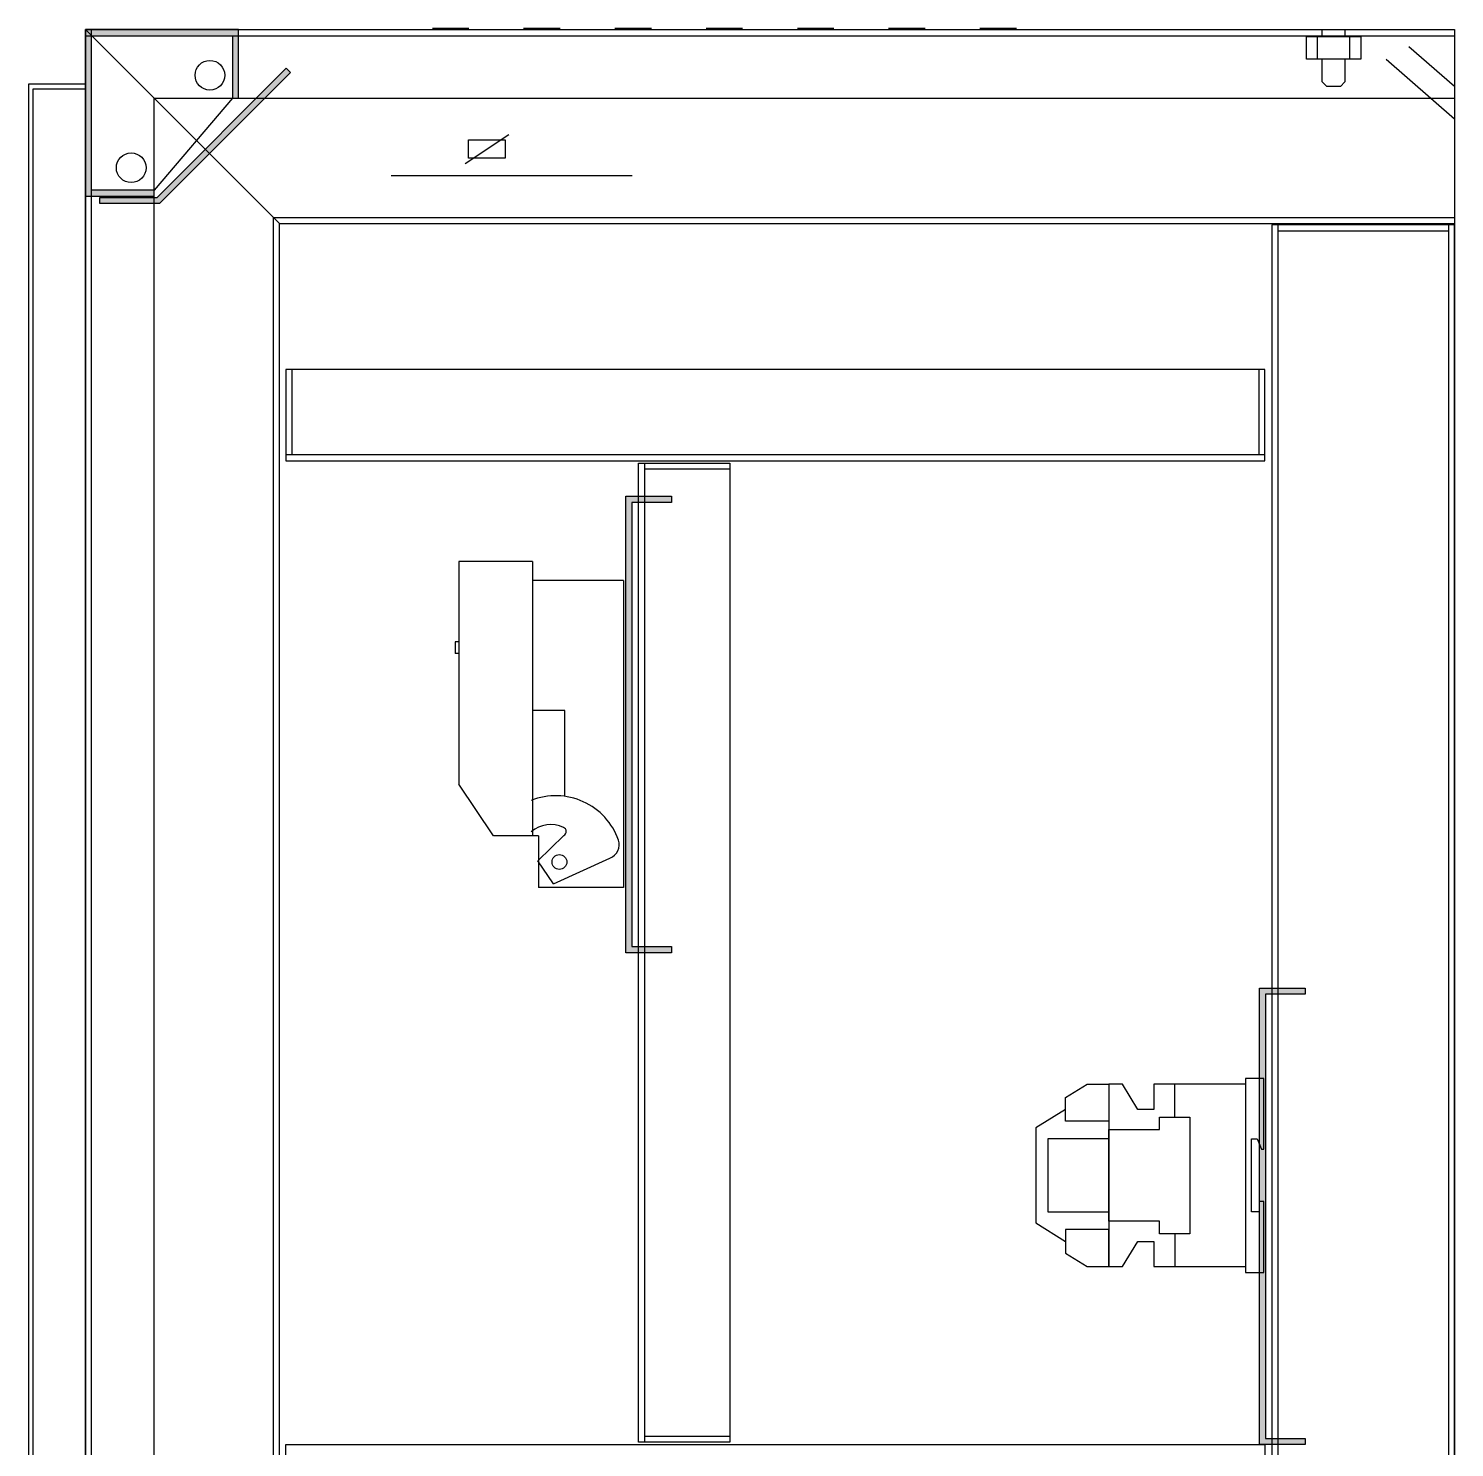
# Model space of a CAD drawing. Header units: millimetres. Extents: x 3151 to 30896, y 1337 to 7086.
# Drawn here: x 30271 to 30896, y 5915 to 6537 of the extents above; entities that cross this region are included whole.
import ezdxf

# ---------------------------------------------------------------- set-up
doc = ezdxf.new("R2010")
doc.units = ezdxf.units.MM

msp = doc.modelspace()

# ---------------------------------------------------------------- hatches: boundary and pattern name
for points in [[(30326.5, 6463.69), (30326.5, 6466.34), (30299.15, 6466.34), (30299.15, 6534.04), (30360.85, 6534.04), (30360.85, 6506.69), (30363.5, 6506.69), (30363.5, 6536.69), (30296.5, 6536.69), (30296.5, 6463.69)], [(30328.92, 6460.54), (30302.82, 6460.54), (30302.82, 6463.19), (30327.82, 6463.19), (30384.39, 6519.76), (30386.27, 6517.88)], [(30533.35, 6332.19), (30553.35, 6332.19), (30553.35, 6329.54), (30536, 6329.54), (30536, 6134.84), (30553.35, 6134.84), (30553.35, 6132.19), (30533.35, 6132.19)], [(30811, 6116.69), (30831, 6116.69), (30831, 6114.04), (30813.65, 6114.04), (30813.65, 5919.34), (30831, 5919.34), (30831, 5916.69), (30811, 5916.69)]]:
    msp.add_hatch(color=7).paths.add_polyline_path(points)

# ---------------------------------------------------------------- linework, layer by layer
at = {"color": 7}
for p, q in [((30296.5, 6536.69), (30381.5, 6451.69)), ((30296.5, 4336.69), (30296.5, 6536.69)), ((30296.5, 6536.69), (30896.5, 6536.69)), ((30363.5, 6536.69), (30296.5, 6536.69)), ((30296.5, 6536.69), (30296.5, 6463.69)), ((30296.5, 6534.04), (30896.5, 6534.04)), ((30299.15, 4336.69), (30299.15, 6536.69)), ((30299.15, 6466.34), (30299.15, 6534.04)), ((30299.15, 6534.04), (30360.85, 6534.04)), ((30360.85, 6534.04), (30360.85, 6506.69)), ((30363.5, 6506.69), (30363.5, 6536.69)), ((30464.5, 6537.19), (30448.5, 6537.19)), ((30504.5, 6537.19), (30488.5, 6537.19)), ((30544.5, 6537.19), (30528.5, 6537.19)), ((30584.5, 6537.19), (30568.5, 6537.19)), ((30624.5, 6537.19), (30608.5, 6537.19)), ((30664.5, 6537.19), (30648.5, 6537.19)), ((30704.5, 6537.19), (30688.5, 6537.19)), ((30826.5, 6536.69), (30896.5, 6536.69)), ((30831.59, 6533.69), (30855.4, 6533.69)), ((30831.59, 6523.69), (30831.59, 6533.69)), ((30836.5, 6523.69), (30836.5, 6533.69)), ((30836.5, 6533.69), (30850.5, 6533.69)), ((30838.5, 6533.69), (30838.5, 6536.69)), ((30848.5, 6536.69), (30848.5, 6533.69)), ((30850.5, 6533.69), (30850.5, 6523.69)), ((30855.4, 6533.69), (30855.4, 6523.69)), ((30896.5, 6536.69), (30896.5, 4336.69)), ((30896.5, 6511.75), (30876.5, 6529.16)), ((30327.82, 6463.19), (30384.39, 6519.76)), ((30384.39, 6519.76), (30386.27, 6517.88)), ((30855.4, 6523.69), (30831.59, 6523.69)), ((30850.5, 6523.69), (30836.5, 6523.69)), ((30838.5, 6513.81), (30838.5, 6523.69)), ((30848.5, 6523.69), (30848.5, 6513.81)), ((30866.5, 6523.79), (30896.5, 6497.68)), ((30296.5, 6512.77), (30271.5, 6512.77)), ((30271.5, 6512.77), (30271.5, 4399.77)), ((30296.5, 6510.77), (30296.5, 6512.77)), ((30386.27, 6517.88), (30328.92, 6460.54)), ((30840.5, 6511.81), (30838.5, 6513.81)), ((30848.5, 6513.81), (30846.5, 6511.81)), ((30273.5, 4401.77), (30273.5, 6510.77)), ((30273.5, 6510.77), (30296.5, 6510.77)), ((30296.5, 6510.77), (30296.5, 4401.77)), ((30326.5, 4366.69), (30326.5, 6506.69)), ((30326.5, 6506.69), (30896.5, 6506.69)), ((30360.85, 6506.69), (30326.5, 6466.34)), ((30360.85, 6506.69), (30363.5, 6506.69)), ((30846.5, 6511.81), (30840.5, 6511.81)), ((30296.5, 6463.69), (30326.5, 6463.69)), ((30326.5, 6466.34), (30299.15, 6466.34)), ((30302.82, 6460.54), (30302.82, 6463.19)), ((30302.82, 6463.19), (30327.82, 6463.19)), ((30326.5, 6463.69), (30326.5, 6466.34)), ((30328.92, 6460.54), (30302.82, 6460.54)), ((30378.85, 4419.04), (30378.85, 6454.34)), ((30378.85, 6454.34), (30896.5, 6454.34)), ((30381.5, 4421.69), (30381.5, 6451.69)), ((30381.5, 6451.69), (30896.5, 6451.69)), ((30896.5, 6451.19), (30816.5, 6451.19)), ((30816.5, 6451.19), (30816.5, 4422.19)), ((30819.15, 4422.19), (30819.15, 6451.19)), ((30893.85, 6451.19), (30893.85, 4422.19)), ((30896.5, 6451.19), (30896.5, 4422.19)), ((30896.5, 4422.19), (30896.5, 6451.19)), ((30819.15, 6448.54), (30893.85, 6448.54)), ((30384.35, 6387.69), (30384.35, 6347.69)), ((30813.35, 6387.69), (30384.35, 6387.69)), ((30387, 6350.34), (30387, 6387.69)), ((30810.7, 6387.69), (30810.7, 6350.34)), ((30813.35, 6347.69), (30813.35, 6387.69)), ((30813.35, 6350.34), (30384.35, 6350.34)), ((30384.35, 6347.69), (30813.35, 6347.69)), ((30538.85, 5917.69), (30538.85, 6346.69)), ((30538.85, 6346.69), (30578.85, 6346.69)), ((30541.5, 6346.69), (30541.5, 5917.69)), ((30578.85, 6344.04), (30541.5, 6344.04)), ((30578.85, 6346.69), (30578.85, 5917.69)), ((30533.35, 6132.19), (30533.35, 6332.19)), ((30533.35, 6332.19), (30553.35, 6332.19)), ((30553.35, 6332.19), (30553.35, 6329.54)), ((30553.35, 6329.54), (30536, 6329.54)), ((30536, 6329.54), (30536, 6134.84)), ((30460.14, 6303.69), (30460.14, 6206.11)), ((30492.45, 6303.69), (30460.14, 6303.69)), ((30492.45, 6303.69), (30492.45, 6183.4)), ((30532.35, 6295.28), (30492.45, 6295.28)), ((30532.35, 6295.28), (30532.35, 6160.69)), ((30460.14, 6268.36), (30458.43, 6268.36)), ((30458.43, 6268.36), (30458.43, 6263.31)), ((30460.14, 6263.31), (30458.43, 6263.31)), ((30506.63, 6238.28), (30492.45, 6238.28)), ((30506.63, 6200.7), (30506.63, 6238.28)), ((30475.29, 6183.4), (30460.14, 6206.11)), ((30494.97, 6183.4), (30475.29, 6183.4)), ((30494.75, 6172.41), (30506.1, 6183.59)), ((30494.97, 6183.4), (30494.97, 6160.69)), ((30501.56, 6162.41), (30494.75, 6172.41)), ((30501.56, 6162.41), (30526.31, 6173.63)), ((30532.35, 6160.69), (30494.97, 6160.69)), ((30553.35, 6132.19), (30533.35, 6132.19)), ((30536, 6134.84), (30553.35, 6134.84)), ((30553.35, 6134.84), (30553.35, 6132.19)), ((30811, 5916.69), (30811, 6116.69)), ((30811, 6116.69), (30831, 6116.69)), ((30831, 6114.04), (30813.65, 6114.04)), ((30813.65, 6114.04), (30813.65, 5919.34)), ((30831, 6116.69), (30831, 6114.04)), ((30804.95, 6077.1), (30804.95, 5992.1)), ((30812.95, 6077.1), (30804.95, 6077.1)), ((30812.95, 6046.1), (30812.95, 6077.1)), ((30725.96, 6068.69), (30735.45, 6074.6)), ((30735.45, 6074.6), (30744.95, 6074.6)), ((30744.95, 6074.6), (30744.95, 6058.34)), ((30744.95, 6074.6), (30744.95, 6074.6)), ((30750.95, 6074.6), (30744.95, 6074.6)), ((30744.95, 6074.6), (30744.95, 5994.6)), ((30757.71, 6063.51), (30750.95, 6074.6)), ((30804.95, 6074.6), (30764.66, 6074.6)), ((30764.66, 6074.6), (30764.66, 6063.51)), ((30773.89, 6060.18), (30773.89, 6074.6)), ((30725.96, 6063.51), (30712.95, 6055.41)), ((30725.96, 6058.34), (30725.96, 6068.69)), ((30764.66, 6063.51), (30757.71, 6063.51)), ((30744.95, 6058.34), (30725.96, 6058.34)), ((30767.26, 6054.64), (30767.26, 6060.18)), ((30767.26, 6060.18), (30780.51, 6060.18)), ((30780.51, 6060.18), (30780.51, 6009.02)), ((30712.95, 6055.41), (30712.95, 6013.79)), ((30718.44, 6018.43), (30718.44, 6050.77)), ((30718.44, 6050.77), (30744.95, 6050.77)), ((30744.95, 6014.56), (30744.95, 6054.64)), ((30744.95, 6054.64), (30767.26, 6054.64)), ((30744.95, 6050.77), (30744.95, 6018.43)), ((30807.52, 6018.6), (30807.52, 6050.6)), ((30807.52, 6050.6), (30809.95, 6050.6)), ((30809.95, 6050.6), (30811.95, 6046.1)), ((30811.95, 6046.1), (30812.95, 6046.1)), ((30812.95, 6023.1), (30810.95, 6023.1)), ((30810.95, 6023.1), (30810.95, 6018.6)), ((30812.95, 5992.1), (30812.95, 6023.1)), ((30712.95, 6013.79), (30725.96, 6005.69)), ((30744.95, 6018.43), (30718.44, 6018.43)), ((30767.26, 6014.56), (30744.95, 6014.56)), ((30767.26, 6009.02), (30767.26, 6014.56)), ((30810.95, 6018.6), (30807.52, 6018.6)), ((30744.95, 6010.86), (30725.96, 6010.86)), ((30725.96, 6010.86), (30725.96, 6000.51)), ((30744.95, 5994.6), (30744.95, 6010.86)), ((30780.51, 6009.02), (30767.26, 6009.02)), ((30773.89, 6009.02), (30773.89, 5994.6)), ((30725.96, 6000.51), (30735.45, 5994.6)), ((30750.95, 5994.6), (30757.71, 6005.69)), ((30757.71, 6005.69), (30764.66, 6005.69)), ((30764.66, 6005.69), (30764.66, 5994.6)), ((30735.45, 5994.6), (30744.95, 5994.6)), ((30744.95, 5994.6), (30744.95, 5994.6)), ((30744.95, 5994.6), (30750.95, 5994.6)), ((30764.66, 5994.6), (30804.95, 5994.6)), ((30804.95, 5992.1), (30812.95, 5992.1)), ((30541.5, 5920.34), (30578.85, 5920.34)), ((30813.65, 5919.34), (30831, 5919.34)), ((30831, 5919.34), (30831, 5916.69)), ((30384.35, 5876.69), (30384.35, 5916.69)), ((30384.35, 5916.69), (30813.35, 5916.69)), ((30578.85, 5917.69), (30538.85, 5917.69)), ((30831, 5916.69), (30811, 5916.69)), ((30813.35, 5916.69), (30813.35, 5876.69))]:
    msp.add_line(p, q, dxfattribs=at)
at = {"color": 7, "linetype": 'Continuous'}
for p, q in [((30462.81, 6478, -3.87), (30482.01, 6490.8, -3.87)), ((30464.41, 6488.4, -3.87), (30480.41, 6488.4, -3.87)), ((30464.41, 6480.4, -3.87), (30464.41, 6488.4, -3.87)), ((30480.41, 6488.4, -3.87), (30480.41, 6480.4, -3.87)), ((30480.41, 6480.4, -3.87), (30464.41, 6480.4, -3.87)), ((30536.09, 6472.69, -4.84), (30430.43, 6472.69, -4.84))]:
    msp.add_line(p, q, dxfattribs=at)
for centre in [(30351, 6516.69), (30351, 6516.69), (30316.5, 6476.19), (30316.5, 6476.19)]:
    msp.add_circle(centre, 6.5, dxfattribs=at)
at = {"color": 7}
for centre, major_axis, start_param, end_param in [((30502.59, 6171.82), (0, 29.17), 5.051694, 6.660817), ((30500.47, 6175.01), (0, 13.29), 5.853835, 6.989976), ((30505.32, 6185.32), (0, 1.89), 3.565734, 5.920834), ((30524.08, 6179.52), (0, 6.31), 3.503913, 5.034771)]:
    msp.add_ellipse(centre, major_axis=major_axis, ratio=0.998601, start_param=start_param, end_param=end_param, dxfattribs=at)
msp.add_ellipse((30504.19, 6171.91), major_axis=(0, 3.25), ratio=0.998601, dxfattribs=at)

doc.saveas('drawing.dxf')
